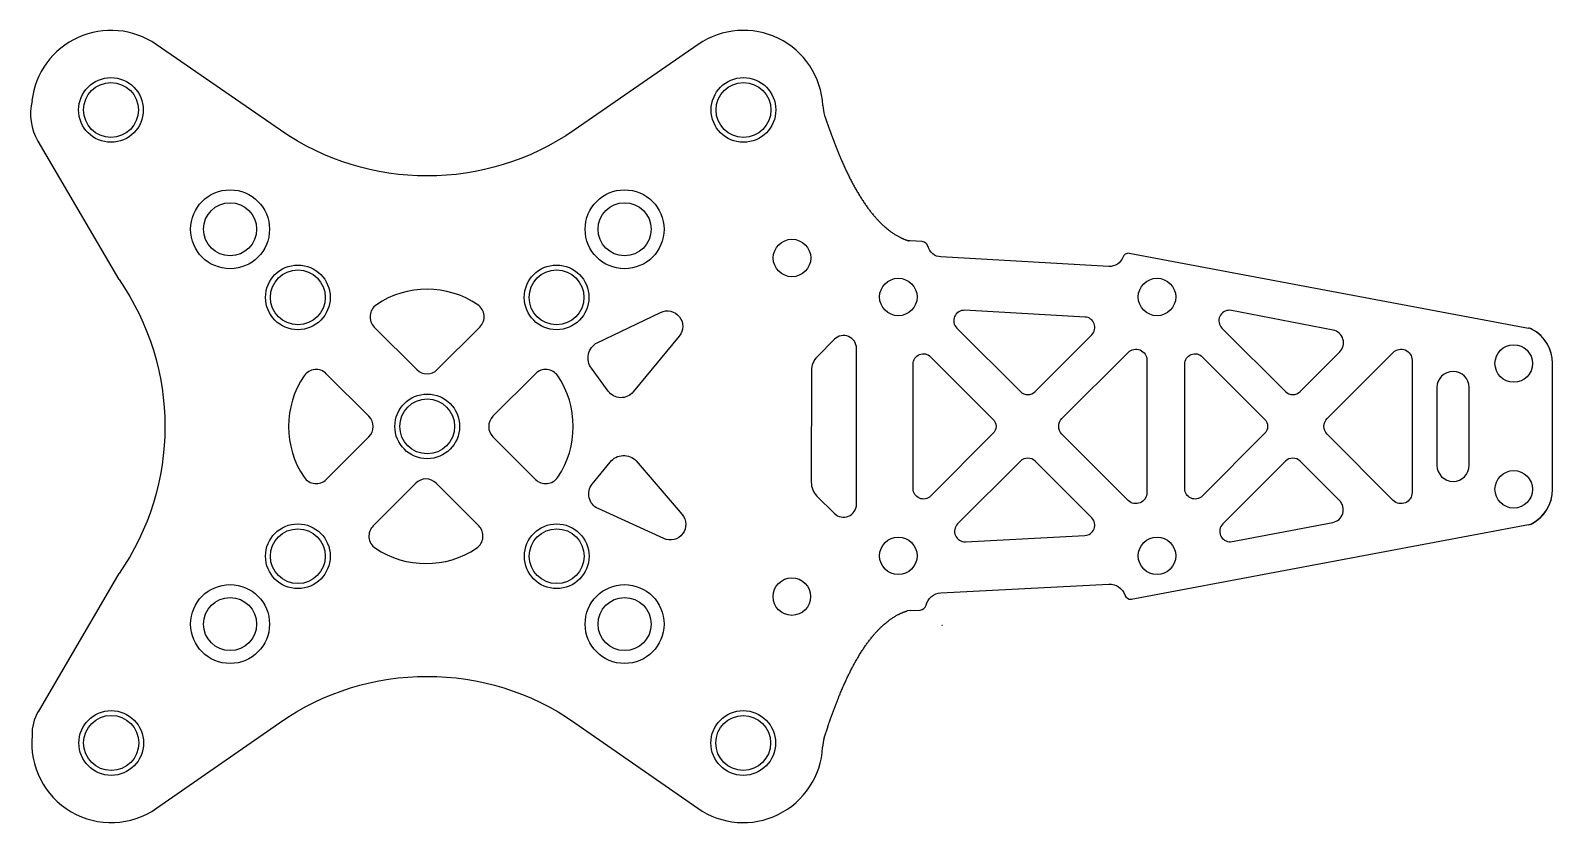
# Model space of a CAD drawing. Header units: millimetres. Extents: x -31 to 87, y -31 to 31.
import ezdxf

# ---------------------------------------------------------------- set-up
doc = ezdxf.new("R2010")
doc.units = ezdxf.units.MM
doc.layers.get('0').update_dxf_attribs({"linetype": 'CONTINUOUS'})

msp = doc.modelspace()

# ---------------------------------------------------------------- linework, layer by layer
for p, q in [((-11.35, 22.88), (-20.96, 29.51)), ((20.96, 29.51), (11.35, 22.88)), ((-30.1, 22.03), (-23.83, 11.36)), ((37.33, 14.33), (37.23, 14.34)), ((38.26, 14.28), (37.33, 14.33)), ((29.7, 13.01), (29.7, 13.01)), ((52.69, 12.36), (39.71, 13.09)), ((54.27, 13.38), (85.13, 7.6)), ((87, -4.86), (87, 4.86)), ((87, -4.86), (87, 4.86)), ((54.43, -13.36), (85.15, -7.59)), ((-23.83, -11.37), (-30.08, -22.04)), ((39.71, -12.86), (52.69, -12.19)), ((37.34, -14.23), (37.1, -14.26)), ((37.34, -14.23), (38.1, -14.19)), ((-20.92, -29.5), (-11.42, -22.9)), ((11.42, -22.9), (20.92, -29.5))]:
    msp.add_line(p, q)
for points in [[(-0.8, 4.39, 0.414214), (0.78, 4.39), (4.07, 7.68, 0.471527), (3.91, 9.4, 0.305916), (-3.93, 9.4, 0.471527), (-4.09, 7.68)], [(19.49, 6.97), (15.93, 2.67, -0.489075), (13.99, 2.72), (12.69, 4.49, -0.450736), (13.13, 6.47), (18.04, 8.81, -0.803469)], [(45.86, 2.69, 0.414214), (46.99, 2.69), (51.38, 7.08, 0.648051), (50.86, 8.45), (41.55, 8.97, 0.688687), (40.94, 7.6)], [(61.44, 7.6), (66.36, 2.69, 0.414214), (67.49, 2.69), (70.55, 5.75, 0.601622), (70.03, 7.44), (62.05, 8.97, 0.688687)], [(29.7, 4.32), (29.69, -4.31, 0.199047), (30.13, -5.38), (31.48, -6.72, 0.668179), (33.19, -6.02), (33.19, 6.02, 0.668179), (31.48, 6.73), (30.14, 5.38, 0.198777)], [(49.07, 0.6), (54.19, 5.72, -0.668179), (55.64, 5.12), (55.64, -5.11, -0.668179), (54.19, -5.72), (49.07, -0.6, -0.414214)], [(69.57, 0.6), (74.69, 5.72, -0.668179), (76.14, 5.12), (76.14, -5.11, -0.668179), (74.69, -5.72), (69.57, -0.6, -0.414214)], [(43.74, 0.57, -0.414214), (43.74, -0.56), (38.92, -5.38, -0.668179), (37.56, -4.81), (37.56, 4.82, -0.668179), (38.92, 5.38)], [(64.74, -0.56), (59.92, -5.38, -0.668179), (58.56, -4.81), (58.56, 4.82, -0.668179), (59.92, 5.38), (64.74, 0.57, -0.414214)], [(-4.51, -0.8, 0.414214), (-4.51, 0.78), (-7.8, 4.07, 0.471538), (-9.52, 3.91, 0.305916), (-9.52, -3.93, 0.471517), (-7.8, -4.09)], [(8.37, -4.09, 0.471538), (10.09, -3.93, 0.305916), (10.09, 3.91, 0.471517), (8.37, 4.07), (5.08, 0.78, 0.414214), (5.08, -0.8)], [(78.06, -3, 1), (80.56, -3), (80.56, 3, 1), (78.06, 3)], [(18.29, -8.67), (13.21, -6.35, -0.489075), (12.76, -4.46), (14.14, -2.75, -0.450736), (16.16, -2.66), (19.7, -6.8, -0.803469)], [(51.37, -7.07), (46.99, -2.69, 0.414214), (45.86, -2.69), (41, -7.54, 0.68687), (41.61, -8.91), (50.85, -8.43, 0.649805)], [(61.5, -7.54, 0.68687), (62.11, -8.91), (70.01, -7.42, 0.602877), (70.53, -5.73), (67.49, -2.69, 0.414214), (66.36, -2.69)], [(3.98, -7.68), (0.69, -4.39, 0.414214), (-0.89, -4.39), (-4.18, -7.68, 0.471527), (-4.01, -9.4, 0.305916), (3.82, -9.4, 0.471527)]]:
    msp.add_lwpolyline(points, format="xyb", close=True)
for centre, radius in [((-24.45, 24.45), 2.5), ((-24.45, 24.45), 2.12), ((24.45, 24.45), 2.5), ((24.45, 24.45), 2.12), ((-15.24, 15.23), 3.05), ((15.26, 15.23), 3.05), ((-15.24, 15.23), 2.05), ((15.26, 15.23), 2.05), ((28.2, 13.01), 1.45), ((-10, 9.97), 2.5), ((-10, 9.97), 2.12), ((10, 9.97), 2.5), ((10, 9.97), 2.12), ((36.42, 10), 1.45), ((56.42, 10), 1.45), ((84, 4.86), 1.45), ((0, 0), 2.5), ((0, 0), 2.12), ((84, -4.86), 1.45), ((-10, -10.03), 2.5), ((-10, -10.03), 2.12), ((10.01, -10.03), 2.5), ((10.01, -10.03), 2.12), ((36.42, -10), 1.45), ((56.42, -10), 1.45), ((28.19, -13.15), 1.45), ((-15.24, -15.27), 3.05), ((15.26, -15.27), 3.05), ((-15.24, -15.27), 2.05), ((15.26, -15.27), 2.05), ((-24.43, -24.46), 2.5), ((-24.43, -24.46), 2.13), ((24.43, -24.46), 2.5), ((24.43, -24.46), 2.12)]:
    msp.add_circle(centre, radius)
for centre, radius, start, end in [((-24.45, 24.45), 6.15, 55.4132, 173.2918), ((24.45, 24.45), 6.15, 3.2202, 124.5866), ((-26.48, 24.15), 4.19, 166.0256, 210.4411), ((33.58, 24.96), 3, 183.2202, 198.0072), ((38.23, 13.78), 0.5, 14.9912, 86.7812), ((54.24, 12.88), 0.5, 86.7727, 158.5713), ((84.95, 6.62), 1, 61.6277, 79.4046), ((84, 4.86), 3, 0, 64.9094), ((84, 4.86), 3, 0, 61.6277), ((84, -4.86), 3, -64.5509, 0), ((84, -4.86), 3, -61.1941, 0), ((84.96, -6.61), 1, 280.6269, 298.8059), ((38.08, -13.69), 0.5, 272.936, 346.3344), ((54.41, -12.86), 0.5, 199.5375, 272.9449), ((39.78, -14.11), 1.25, 270, 272.936), ((-27.12, -23.77), 3.43, 149.6207, 181.7295), ((-24.43, -24.46), 6.15, 174.5469, 304.8353), ((33.56, -24.95), 3, 162.711, 176.9091), ((24.43, -24.46), 6.15, 235.1646, 356.9091)]:
    msp.add_arc(centre, radius, start, end)
at = {"extrusion": (0, 0, -1)}
for centre, radius, start, end in [((0, 39.35), 20, 235.4134, 304.5868), ((-39.78, 14.19), 1.1, 273.2188, 345.0088), ((-52.76, 13.46), 1.1, 201.4287, 273.2188), ((40.28, -0.01), 20, 145.369, 214.6214), ((-39.78, -14.11), 1.25, 13.6656, 87.064), ((-52.76, -13.44), 1.25, 87.064, 160.4625), ((0, -39.31), 20, 55.1647, 124.8354)]:
    msp.add_arc(centre, radius, start, end, dxfattribs=at)
for points, knots in [([(30.72, 24.03), (31, 23.2), (31.58, 21.54), (32.51, 19.3), (33.76, 17.03), (35.12, 15.47), (36.21, 14.73), (36.93, 14.43), (37.23, 14.34)], [0.0089708, 0.0089708, 0.0089708, 0.0089708, 0.0089708, 0.0089708, 0.1, 0.2, 0.3, 0.3719448, 0.3719448, 0.3719448, 0.3719448, 0.3719448, 0.3719448]), ([(30.7, -24.06), (30.96, -23.22), (31.53, -21.54), (32.43, -19.27), (33.66, -16.98), (35, -15.41), (36.08, -14.66), (36.79, -14.35), (37.1, -14.26)], [0.0085603, 0.0085603, 0.0085603, 0.0085603, 0.0085603, 0.0085603, 0.1, 0.2, 0.3, 0.3715574, 0.3715574, 0.3715574, 0.3715574, 0.3715574, 0.3715574])]:
    msp.add_open_spline(points, degree=5, knots=knots)

doc.saveas('drawing.dxf')
